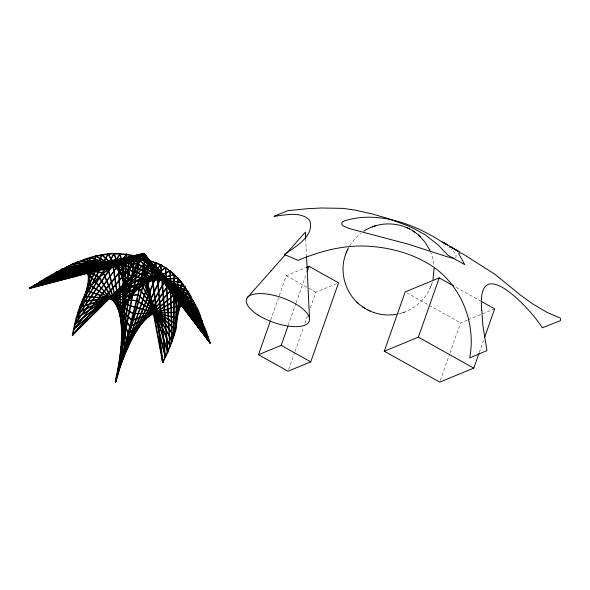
<?xml version="1.0" encoding="UTF-8"?>
<svg xmlns="http://www.w3.org/2000/svg" width="590" height="590" viewBox="0 0 590 590"><rect width="100%" height="100%" fill="white"/><g stroke="black" fill="none" stroke-linecap="round" stroke-linejoin="round"><path stroke-width="0.44" stroke-dasharray="2.95 2.21" d="M432.337 282.123L431.423 284.911M270.714 319.987L278.974 296.534M279.276 295.671L286.312 275.692L305.657 267.727M288.222 325.4L295.863 303.688M296.173 302.818L305.959 275.021M288.658 369.495L294.771 352.127M295.081 351.257L303.644 326.941M304.868 323.46L307.619 315.65M310.37 307.832L315.879 292.197L336.897 283.532M440.324 380.432L449.705 353.801M450.008 352.945L460.598 322.87L467.405 320.068M479.22 352.658L483.763 339.774M430.84 286.423C425.383 300.31 412.639 310.996 398.014 313.976M431.578 284.498L430.508 287.234M429.675 289.107L429.852 288.709M349.678 245.765L354.332 239.415L360.859 233.323M455.723 258.044C457.516 254.688 453.408 251.252 451.254 249.076M468.261 319.714L493.8 309.197M401.48 313.113L403.184 312.538M403.095 312.567L404.88 311.963M456.092 287.315L480.998 301.217M406.768 292.824L428.465 304.934M429.262 305.384L460.598 322.87M286.312 275.692L315.879 292.197M448.85 247.033L449.831 247.859M430.375 251.318L432.603 257.705L433.96 265.353M305.686 238.507L306.52 255.817"/><path stroke-width="0.89" d="M204.442 326.823C204.052 328.763 198.269 305.664 195.438 306.284L140.28 258.022L140.545 257.565L140.516 258.088L67.127 266.982L81.649 269.527M166.52 279.586L165.768 267.587L147.795 281.459M149.764 262.513C140.745 256.834 149.13 262.476 139.653 259.947L29.684 288.429L61.788 269.719L61.677 269.18L83.61 269.217M173.77 288.982L173.578 335.548C176.985 331.351 176.69 321.152 177.31 315.237M173.785 286.246L174.006 274.129L181.691 282.278M177.229 318.165L176.69 318.194L176.373 306.313L173.888 294.543L175.872 295.221M153.164 305.413L172.265 341.182L174.139 335.658L174.316 293.584M174.323 291.762L174.338 289.019M174.345 286.283L174.375 274.343M199.944 316.55C202.422 319.441 193.055 304.226 195.865 306.018M95.034 281.519L91.074 286.356L87.652 271.901M195.865 305.952L193.343 300.826L139.321 260.271C131.718 274.431 125.323 298.592 119.541 315.466L120.065 315.687L150.605 261.023M139.402 260.64L133.008 276.592L119.763 315.775L139.056 257.52L132.787 255.359L126.599 254.113L126.644 257.203M210.188 342.96C203.801 331.086 200.445 312.906 210.173 342.886L163.128 280.25M103.567 262.284L89.864 257.926L89.791 257.454L105.44 262.277M177.325 314.492L176.934 306.291L174.308 294.388M112.085 264.777L45.342 278.583L106.185 262.904M123.959 262.085L123.516 261.849L123.952 262.004L121.968 339.103M103.692 272.956L128.613 333.623M101.797 254.578L89.864 257.38L78.116 261.805L137.677 264.04L137.654 263.516L137.765 263.981M35.105 285.051L35.142 284.955M139.233 288.783L144.344 263.324L163.054 362.415L150.966 263.745M149.676 260.854L144.034 253.494L163.393 276.688M156.505 312.471L175.112 330.076L176.948 291.844M175.591 329.913L175.223 329.957L175.606 329.884L178.202 278.237M177.089 289.122L177.996 278.008M204.413 326.801L203.934 327.022L204.317 327.044M84.237 259.548L101.959 255.123L114.416 253.589L127.565 292.242M142.146 277.447L133.768 313.828L121.26 361.309L120.847 361.176L121.002 354.73M121.068 351.972L121.238 345.556M121.282 343.719L122.971 278.569M123.022 276.74L123.664 261.812M121.776 346.441L121.37 361.183M121.828 344.604L121.901 341.853M139.188 260.751L72.555 264.327L82.43 269.195M45.688 278.502L108.103 263.007M144.248 253.368L144.137 253.906M177.937 278.546L169.802 271.053L169.92 270.574L174.316 274.446L128.967 286.585L129.409 286.865M170.23 270.773L169.817 270.913L170.23 270.891L170.65 283.473M208.233 337.694L207.805 337.797L208.255 337.436L167.154 282.654M149.639 261.746L119.549 315.444L120.08 315.569L119.586 315.532L123.214 304.197M169.677 283.849L125.014 347.554L113.435 266.429M111.348 263.14L131.172 281.644M204.214 327.089L180.872 296.704M101.849 255.094L101.79 254.592L101.989 255.079M82.29 301.49L91.325 286.261M138.031 294.432L138.104 294.963M180.511 303.828L176.816 306.534L176.432 306.284L176.875 306.254M123.561 261.812L123.73 262.292L123.435 261.975M140.811 283.171L140.899 282.75M140.863 283.104L151.814 304.093M176.698 306.254L180.828 302.891M91.45 268.457L56.168 272.101L56.33 272.639L56.316 272.226M56.316 272.602L56.441 272.285M93.183 264.718L84.68 296.527L93.722 264.895M114.814 260.463L142.898 254.231L142.714 254.651L142.809 254.135L200.298 316.151M142.677 254.622L199.892 316.557L184.854 300.531M61.825 269.453L103.951 262.506M96.03 256.244L95.617 255.949L106.399 261.577M141.659 256.031L141.895 255.647L108.449 261.739M207.887 337.834L208.277 337.48M208.049 337.805L207.872 337.524M144.808 255.839L145.074 255.529L34.788 284.955L45.393 278.266L61.537 269.21L141.681 255.492L198.093 310.952L198.019 311.402M130.287 327.251L129.881 327.067L154.587 313.054M129.999 326.764L130.272 327.133L129.984 326.764L153.562 312.995M143.695 253.471L143.348 253.597L202.4 321.432L202.164 321.867L202.422 321.476M177.354 312.199L187.981 291.246L190.784 295.996L190.459 296.401L190.718 295.937M141.172 285.833L123.391 303.931L123.841 303.798L126.533 259.032M132.809 255.396L121.968 309.706L121.54 309.839L155.782 262.447L156.66 269.055M155.966 262.705L136.489 289.734M187.996 291.482C187.679 291.608 184.604 286.386 184.958 286.703M190.777 296.003C192.488 300.177 196.153 305.915 195.482 306.306L185.924 301.225M155.62 310.834L174.345 294.823L173.947 294.425L174.375 294.543M51.065 275.464L50.961 275.486M165.458 267.941L160.701 265.212L150.207 260.935L155.819 262.447L160.959 264.711L170.208 270.788L169.839 271.083L165.377 267.882L165.768 267.889M150.229 261.097L150.391 261.082M144.823 259.961L144.572 260.256L149.58 261.208M161.896 274.999L160.878 264.681L123.391 303.968L126.518 254.423M193.004 301.239C188.984 294.299 185.673 287.64 181.668 282.234M29.832 288.399L29.603 287.898L34.891 284.638L144.712 255.3L149.491 261.2M40.408 281.71L40.334 281.57M129.129 260.905C127.3 260.19 139.365 258.833 142.161 259.563M163.039 276.732L143.23 253.789L144.122 253.331M180.783 296.438L202.134 321.867L202.363 321.395L181.823 296.785M119.328 263.959L35.039 285.191L34.788 284.697M72.872 264.04L61.825 269.696M95.846 255.794L95.787 256.34L106.185 262.108M95.093 281.253L78.566 261.488L72.614 263.833L139.284 260.345M184.596 287.042L184.736 286.534M107.432 298.105L87.46 291.172L88.817 270.308M88.935 268.502L89.178 264.888M89.304 263.081L89.909 257.373L89.872 263.059M87.999 291.062L89.326 271.186M89.51 268.48L89.754 264.866M114.372 253.73L113.936 253.479L114.135 253.914L126.489 254.674L137.927 257.535M180.075 296.003L176.27 324.345L176.698 318.128L180.57 302.405M158.629 278.959L174.205 274.667L174.043 274.203M173.866 274.446L174.249 274.63M144.963 260.013L142.795 274.151M162.125 279.874L210.07 343.122L144.712 257.365L210.158 342.834M163.032 362.54L162.538 362.526L143.997 263.568L144.579 259.777L150.524 261.016M144.528 263.546L144.152 263.531L144.543 263.664M98.265 264.158L80.188 307.169L76.685 318.253L72.725 335.186L144.484 263.767L144.056 263.406L144.535 263.465M153.489 310.51L126.806 340.74L108.472 269.423M139.188 260.736L192.982 301.232M171.004 286.231C171.808 287.964 172.376 289.823 172.251 288.812L179.08 294.668M177.347 312.353L176.808 312.154L187.48 291.239L187.945 291.202L187.65 291.6M119.534 368.013L119.025 368.027L119.652 360.645M119.822 358.816L125.404 297.331M125.567 295.494L128.657 261.54M119.623 367.172L120.795 354.325M121.039 351.566L129.129 262.557M56.22 272.595L56.183 272.093L142.795 254.135L142.515 254.607M86.959 269.247L84.4 259.482L83.839 259.6L86.391 269.313M133.731 313.733L133.377 313.998L90.867 285.951C96.738 277.986 104.334 271.098 113.073 266.26M87.423 291.077L90.845 285.944M95.764 255.89L95.853 256.333M179.95 292.375L181.425 282.212M120.618 253.744L120.227 253.523L121.223 259.003M145.642 283.082L125.574 298.23L125.382 297.869M129.402 286.784L129.062 286.519M160.642 264.881L161.018 264.917M144.823 259.888L138.901 257.262M169.669 282.411L162.634 273.797L164.049 276.179M126.821 254.438L126.481 254.179M150.17 261.068L150.612 261.171M179.618 295.089L175.038 329.847L175.547 329.972M180.297 294.189L181.691 282.367M121.938 309.765L121.4 309.595L132.654 255.396M132.425 255.559L132.979 255.713M139.719 288.584L139.52 288.945M173.622 335.717L174.109 335.422M40.341 281.954L109.275 263.841M114.003 253.501C114.268 254.165 113.877 253.235 114.408 253.567M138.798 257.233L138.532 257.594L139.048 257.587M173.821 289.218L206.345 332.074L205.895 332.428L206.33 332.332M117.263 373.986L134.055 259.821L134.601 259.961L117.683 375.011L115.773 381.988L149.897 262.86M165.864 280.803L206.345 332.067L206.139 332.428M144.653 255.374L144.993 255.381M160.591 264.962L160.996 264.999L160.62 264.748M121.459 309.625L121.968 309.632L121.474 309.455M143.761 253.715L143.252 253.803M206.33 332.082L205.888 332.406L165.429 281.165M128.908 260.419L129.284 260.736M97.402 264.733L81.877 301.497L82.143 301.874M103.899 262.299L84.009 259.276M115.397 261.481L76.508 318.394L142.013 277.713L142.633 274.999M82.217 301.719L82.416 301.697M139.727 259.851L115.765 381.959L115.271 381.782L139.292 259.6L139.837 259.674M144.417 263.774L144.012 263.479M432.964 279.712L434.115 268.251M72.297 334.943C75.439 319.706 78.994 303.82 87.748 290.804L122.27 302.567M79.96 307.316L108.228 253.884L129.365 286.622M162.464 274.026L162.906 273.834L158.909 269.578L168.305 281.954M153.046 310.141L126.349 340.415L126.85 340.452M139.476 288.458L117.358 374.008M139.631 259.932L139.424 259.46M158.452 269.741C160.17 269.77 153.525 264.549 154.587 266.142M177.251 312.368L177.266 312.199M181.86 297.168L184.434 286.703L184.958 286.755M158.194 313.585L177.111 318.416L181.115 302.582M182.399 297.353L184.98 286.88M121.4 309.595L121.909 309.669L121.474 309.536M114.305 253.803L113.863 253.722L127.086 292.493L151.232 280.597M175.068 329.884L171.793 341.042L162.722 362.562L167.958 352.053L172.287 341.263M154.58 266.024L160.03 273.155M82.069 301.343L138.126 294.425L175.532 329.692M143.577 253.892L128.413 257.483M144.712 259.806L144.543 260.256L149.831 262.845M117.683 375.026L119.527 368.094M119.77 367.253L121.157 362.076M115.552 381.996L116.429 377.467M93.906 262.093L95.602 255.979M94.452 262.277L96.148 256.163M113.015 266.378L113.155 266.525M163.998 277.226L158.474 269.94L158.872 269.556L158.474 269.645M158.902 269.63L158.953 269.792M143.938 253.847L143.717 253.516L144.085 253.899M115.271 381.774L148.857 264.438M169.773 270.832L171.786 341.123M140.494 282.971L140.951 282.846M162.892 273.841L166.557 278.502L166.063 278.768M120.522 253.906L116.437 259.969M131.194 281.356L130.862 281.755L159.005 279.852M177.03 317.966L157.441 312.796M345.762 253.951C338.505 273.037 346.175 296.379 363.411 307.361M107.764 254.202L108.118 253.958L107.719 254.15L128.974 287.02L155.17 279.911M108.221 254.061L107.845 253.833L108.243 253.906M141.423 255.913L141.836 255.573L141.482 255.986L165.665 279.808M166.977 281.098L197.702 311.365L198.107 310.959L197.901 311.284M198.093 311.055L181.727 296.94M124.07 301.601L125.478 297.264M126.046 295.531L138.503 257.41M126.813 340.725L126.57 340.467M165.746 267.462L165.325 267.58L165.679 267.941M117.432 373.979L153.186 268.516M147.854 286.017L117.521 375.041M148.437 284.284L153.717 268.723M80.011 307.331L139.565 288.953L139.284 288.54L139.668 288.827M173.615 335.622L174.087 335.386L154.204 308.282M176.196 323.999L176.639 324.028M306.498 267.381L309.02 266.341L338.579 282.846L310.746 361.877L288.045 371.235L258.479 354.73L270.412 320.857M258.479 354.73L281.187 345.379L287.913 326.27M307.183 271.548L309.02 266.341M478.918 353.521L473.777 368.123L439.72 382.15L384.289 351.205L405.168 291.932L439.218 277.897L453.68 285.973M384.289 351.205L418.347 337.178L439.218 277.897M484.67 337.192L494.656 308.843L481.801 301.667M144.572 259.836L144.661 260.308L138.643 257.727M158.599 269.955L158.282 271.606M346.345 252.439L348.447 247.925M345.607 254.364L346.677 251.628M172.206 288.783L154.698 309.138M139.439 259.534L139.594 259.954L136.939 260.065M119.283 368.116L121.407 361.943M122.432 359.376L156.734 273.937M119.866 367.305L157.257 274.173M98.81 261.392L101.628 254.718M99.319 261.65L102.136 254.976M193.284 300.834L193.019 301.188M155.531 262.528L156.188 270.021M107.719 253.973L114.091 253.353L126.577 254.113M128.155 333.579L173.954 294.432M94.621 281.283L110.035 297.803M347.333 250.153L347.51 249.754M168.659 282.05L162.729 273.944M140.516 258.088L140.656 257.653M195.777 305.9L140.663 257.609M40.054 281.482L108.228 263.524M124.534 347.481L125.021 347.54M160.097 278.856L121.134 361.213M121.37 361.272L160.207 279.948M160.996 278.288L161.793 276.629M175.732 300.126L175.857 300.62L175.525 300.163L183.571 300.406M190.43 296.35L190.636 295.878L190.26 296.099L190.636 295.922L137.846 263.516M115.574 265.67L103.464 273.118M144.993 257.292L29.618 287.891L29.714 288.436M29.714 288.399L144.993 257.631L144.602 257.668M102.203 264.327L79.901 306.807M103.479 261.916L108.073 253.833L101.871 254.563M176.823 312.132L177.317 312.125L157.124 312.656M144.521 259.806L144.403 260.079M109.733 297.921L91.229 285.855L90.985 286.349M136.629 300.62L155.834 311.763M152.589 307.22L124.534 347.252L125.051 347.318M164.706 280.899L122.713 354.103L123.229 354.207M165.193 281.194L123.111 354.443L122.691 354.31L123.236 354.266L122.322 336.02M122.927 354.317L122.786 354.361M84.171 259.762L136.076 267.831L136.224 267.314L136.039 267.801L187.613 291.644M95.661 255.905L95.764 256.333M124.424 263.31L29.618 287.891L29.618 288.311L29.537 287.927M108.678 263.088L78.271 312.737L77.843 312.634L107.712 263.568M109.135 261.237L114.158 253.353M110.101 260.765L114.379 253.781M115.957 259.644L120.249 253.538L125.471 298.09M128.568 333.962L154.233 312.022M136.172 267.344L107.483 262.852M111.399 296.423L99.238 276.894C97.276 277.639 104.467 275.058 103.589 273.303M134.255 259.63L34.876 284.646L34.958 285.14M113.892 262.675L76.169 318.01L76.648 318.283L76.324 317.958M61.5 269.232L61.67 269.748L80.8 269.778M153.629 305.745L168.688 284.262M72.872 264.32L84.237 259.799M165.429 267.565L165.96 279.631M121.894 309.839L134.867 291.969M74.775 323.6L126.341 254.275M75.195 323.903L126.503 254.334M138.303 294.476L137.839 294.683L138.385 294.705M155.959 262.904L155.627 262.985M170.252 346.647L169.75 346.618L170.237 346.536L166.623 281.423M141.784 277.256L141.792 277.654L142.043 277.322M172.273 289.174L171.83 288.871L172.273 288.953M162.678 274.099L162.479 273.863M166.469 278.539L166.151 278.487M130.191 258.317L73.676 329.353L143.798 267.912M132.89 255.794L73.831 329.419M122.307 346.957L122.676 354.251L123.214 354.347M50.961 275.663L86.052 269.741M72.74 335.15L72.378 334.855L137.964 258.007M72.791 335.201L138.989 257.683M181.27 282.322L181.425 282.691M166.328 278.687L166.461 278.598M247.188 297.803L271.017 270.913M154.256 308.769L171.838 288.842M156.947 311.675L175.879 300.347M270.463 271.533L285.597 254.46M286.688 253.221L305.377 232.128L305.686 238.507M109.865 296.807L94.953 281.445M176.181 323.984L176.624 324.19L176.122 324.094M172.28 340.968L171.867 341.3L156.593 312.988M169.883 270.589L127.41 292.234M89.71 257.52L90.1 257.439M95.034 281.592L99.238 276.894L98.862 277.3L84.894 270.412M128.745 260.61L129.284 260.647M137.942 294.911L138.178 294.513L137.927 294.904L154.506 310.591M142.411 284.542L161.041 265.131M129.24 287.057L129.011 286.593L128.9 286.961M72.297 334.995L72.71 335.12L72.386 334.847L144.299 263.538M209.671 343.115L210.106 342.812M131.769 320.06L132.086 320.363L131.754 320.068L154.145 313.054M131.924 320.613L176.712 306.579M190.327 295.937L182.295 301.822M125.272 297.788L145.354 282.588M108.125 269.32L108.199 269.46M122.698 354.17L123.207 354.31L122.735 354.236M184.891 286.585L184.677 287.057L134.387 272.086L105.278 262.83M94.673 281.216L95.078 281.231M119.033 367.946L119.512 367.99L119.099 367.939M98.862 277.3L99.194 276.843M141.497 255.529L141.63 255.492M125.508 285.862L143.09 272.263L167.944 351.92L162.257 279.579M161.697 279.631L167.42 351.957L167.944 351.824M167.929 351.928L167.774 351.839M132.691 255.89L132.846 255.522L132.61 255.898M143.318 253.42L143.658 253.442M136.578 301.158L136.843 300.856L109.283 298.732M75.173 324.006L124.047 286.969M146.069 282.05L165.429 267.44M141.718 277.293L141.969 277.654M143.96 253.383L144.034 253.892M181.971 302.759L183.431 301.689M184.899 300.612L190.74 296.335M115.33 381.767L115.765 381.877M131.194 281.496L130.803 281.342L130.987 281.784M127.425 292.559L127.012 292.397M103.501 273.096L103.604 273.229M143.422 267.727L143.908 267.69M143.385 267.764L165.185 357.304M142.714 272.263L151.505 301.011M72.327 334.913L72.85 335.046M141.725 277.219L76.265 317.921L76.597 318.334L76.221 318.04M75.284 323.807L74.923 323.755M363.897 231.169C380.609 219.967 404.563 221.943 419.202 235.72M163.459 279.933L132.543 276.319L132.898 276.452L110.404 263.796M61.795 269.387L72.607 263.841L72.784 264.364M140.597 282.757L151.859 302.987M177.922 277.979L177.789 278.443L181.668 282.551L166.963 280.936M156.704 311.159L175.562 300.148M165.547 357.156L143.746 267.506L73.566 329.264M158.592 269.991L154.779 266.783M174.102 335.562L173.711 335.769L139.469 288.849M83.522 269.276L66.928 266.599L140.597 257.601M175.518 330.002L175.156 330.112M152.869 279.771L170.119 271.105M162.56 274.173L158.518 269.991M111.281 298.923L133.738 313.851M204.059 326.764L167.435 281.622M113.826 265.891L115.308 265.175M74.768 323.659L75.277 323.799M140.619 282.662L77.91 312.331L78.101 312.833M78.145 312.848L107.026 299.189M108.678 298.407L140.855 283.185M40.268 281.968L126.408 261.584M61.596 269.202L61.581 269.733M171.845 341.138L172.287 341.123M173.696 335.445L173.821 335.459M134.306 260.146L129.977 261.274M87.674 291.298L87.858 290.855M200.194 316.093L182.177 296.836M125.53 298.201L125.146 298.031M173.91 294.675L177.184 296.571M175.791 300.671L179.146 300.819M372.305 226.899L375.705 225.749M155.31 312.715L133.303 313.762L177.059 312.538M126.666 340.673L126.673 340.777M156.734 312.243L176.558 306.033M50.851 275.626L105.256 262.919M169.957 346.625L169.964 346.544M176.742 318.128L176.904 318.475M187.804 291.165L136.246 267.292M121.282 361.242L121.12 361.065M111.761 262.594L144.565 253.98L151.047 262.026M111.038 263.376L144.639 254.541L144.616 253.995L144.55 254.511M126.194 262.845L135.051 260.551M136.828 260.094L139.483 259.401M110.588 261.79L112.351 261.348M114.991 260.677L116.754 260.234M118.509 259.792L120.272 259.349M122.034 258.899L125.552 258.014M127.315 257.565L144.041 253.346M110.743 262.344L113.383 261.672M116.023 261.009L141.556 254.563M121.105 263.516L128.2 261.724M40.179 281.445L129.011 260.419M197.746 311.373L184.759 300.273M103.331 262.786L50.947 275.405M107.786 261.739L143.407 253.376M110.603 261.665L113.273 261.038M115.05 260.618L116.835 260.205M118.62 259.784L120.397 259.364M122.182 258.944L123.959 258.531M132.625 276.622L165.156 280.715M113.722 263.848L45.644 278.414M113.877 264.401L119.269 263.265M104.01 262.712L56.293 272.654L78.913 270.323M110.308 261.399L113.015 260.839M144.801 257.233L144.55 257.542M93.109 267.971L51.057 275.353M94.909 267.668L112.019 264.777M113.826 264.475L117.425 263.863M87.851 269.438L96.856 267.919M98.655 267.609L104.961 266.547M106.76 266.245L112.166 265.33M113.966 265.028L115.773 264.718M396.369 314.315C384.636 316.38 372.15 313.592 362.422 306.712M156.556 273.657L165.06 357.304M82.194 301.874L107.469 298.754M109.275 298.533L130.936 295.856M132.743 295.634L138.156 294.963M108.191 269.254L93.655 269.232M72.732 263.87L83.544 269.114M93.257 268.273L95.971 267.993M98.685 267.713L105.02 267.056M106.827 266.872L110.448 266.496M80.719 270.132L85.248 269.667M87.962 269.387L94.289 268.73M96.104 268.546L104.246 267.705M119.586 315.444L120.065 315.598M190.614 295.922L190.349 296.335L137.544 264.003M130.906 281.224L177.87 277.979M161.712 279.66L164.426 279.476M166.233 279.35L177.974 278.539M84.009 259.762L84.053 259.268L84.4 259.482M84.577 296.232L84.967 296.342M85.432 269.217L91.826 269.224M87.187 269.785L99.061 269.807M100.883 269.807L108.213 269.822M67.319 266.687L67.231 266.422M137.713 263.472L78.396 261.414L78.367 261.945L78.632 261.577M185.319 300.465L193.181 300.745M185.26 301.033L193.122 301.32M67.105 266.975L67.002 266.732M132.654 276.754L108.59 263.435M131.681 320.562L111.886 299.75M84.554 296.099L136.821 300.664M136.511 301.143L136.821 300.812L136.371 300.87L155.598 312.28M144.358 254.467L144.447 254.01L149.462 260.95M142.64 272.477L74.93 323.881M184.81 286.563L166.284 281.002M84.695 296.534L107.461 298.57M454.064 258.346L447.567 256.871L407.941 244.098L349.398 228.588L343.343 226.081L341.853 224.473L341.839 222.931A13.341 5.531 7.4 0 1 344.464 220.881C378.964 210.07 416.606 224.716 445.347 244.157M117.366 375.07L117.454 375.026M167.066 280.375L181.499 282.131M128.155 333.918L103.228 273.214M169.75 346.618L166.063 281.467M67.076 266.429L67.024 266.776M88.065 270.072L103.493 272.779M87.999 270.64L92.542 271.437M94.356 271.761L103.427 273.347M134.535 271.636L163.637 280.213M202.355 321.425L201.913 321.727L203.911 327M155.664 312.331L135.154 306.97L135.265 307.346L123.996 303.157M156.416 313.12L135.029 307.53L123.782 303.71M198.093 310.974L197.739 311.35M120.124 253.648L120.05 253.789M201.979 321.816L167.236 281.585M107.151 262.823L134.601 271.614M109.157 298.695L122.086 303.113M169.891 346.662L152.935 305.406M107.992 269.659L120.567 318.416M408.708 228.588L409.283 228.861M367.902 310.001L368.477 310.281M407.211 227.873L407.609 228.065M369.576 310.797L369.974 310.996M85.181 269.918L99.135 276.791M98.737 277.167L129.866 327.162M177.465 296.069L181.432 298.179M184.611 299.875L195.74 305.797M72.85 263.841L72.88 264.062M418.347 337.178L473.777 368.123M281.187 345.379L310.746 361.877M458.585 251.51L450.074 246.509L456.572 250.352M457.486 250.89L459.669 252.151M157.427 312.693L176.491 323.822M158.776 314.138L176.255 324.338M442.544 241.93L458.895 251.62M78.359 261.931L78.426 261.488M445.007 243.464L447.39 244.909L443.761 242.579M201.95 321.771C198.911 317.014 200.445 315.488 199.818 316.439M155.613 262.911L155.93 262.697L155.472 262.697M446.446 244.312L447.39 244.909M412.38 230.594L413.221 231.147M413.774 231.509L414.763 232.15M363.964 307.722L364.804 308.268M144.55 255.706L162.479 278.989M134.601 259.873L134.085 259.925M112.963 266.584L122.159 331.049M172.523 289.793L178.718 295.096M180.002 296.202L181.432 297.426M79.68 307.036L139.388 288.414L153.127 306.815M102.1 254.659L109.371 261.318M101.65 254.991L108.936 261.695M110.92 263.509L130.737 281.688M418.583 235.152L424.881 241.915L430.029 250.521M419.674 236.155L420.346 236.774M356.839 302.087L357.511 302.707M357.983 303.142L358.602 303.71M184.456 286.888L181.16 282.404M40.172 281.865L40.054 281.681M94.747 281.327L78.138 261.857M77.806 312.516L78.197 312.722L77.762 312.553M111.097 298.105L132.049 320.171M205.873 332.384L168.961 283.761M169.219 283.864L170.473 285.199M177.974 293.201L179.227 294.528M181.727 297.198L182.981 298.533M72.518 264.291L72.577 264.136M162.523 362.4L150.288 262.897M167.132 279.181L169.478 281.998M167.265 280.243L168.445 281.651M177.848 292.92L179.611 295.03M150.826 262.262L152.559 264.379M154.292 266.488L157.759 270.721M167 281.998L203.956 327.096L176.506 292.057M155.037 267.078L157.316 269.969M154.027 266.724L162.575 277.558M176.956 291.703L179.758 295.28M165.075 277.507L166.1 278.834M152.847 265.552L160.126 274.992M161.24 276.445L162.361 277.897M164.603 280.803L208.248 337.428M163.6 280.434L207.805 337.797L165.06 280.81M171.063 285.59L172.169 287.035M154.654 266.938L156.844 269.859M159.035 272.779L160.679 274.969M149.853 262.587L152.065 265.537M153.171 267.005L155.937 270.685M157.043 272.16L161.468 278.045M149.41 262.948L151.07 265.153M152.729 267.358L154.941 270.308M156.601 272.514L160.473 277.669M141.593 277.462L143.672 282.647M112.366 297.98L130.368 326.875M167.449 279.94L168.342 281.378M154.853 309.757L156.158 312.176M169.19 283.812L170.171 285.811M170.503 286.482L171.808 289.152M142.124 277.344L170.245 346.463M144.358 284.328L151.903 302.877M50.681 275.39L50.77 275.419M172.841 291.925L173.622 294.019M152.036 302.707L167.442 352.031M125.7 297.913L121.429 260.773M87.084 271.968L90.801 286.135M121.031 320.193L126.312 340.607M122.418 332.871L124.497 347.414M157.117 273.598L165.554 357.186M160.539 264.976L161.262 274.136M161.402 275.965L161.549 277.794M118.73 264.903L122.041 330.548M118.162 264.895L121.887 338.749M122.071 342.392L122.211 345.128M306.564 256.724L309.544 318.674M170.731 286.172L172.346 341.138M481.794 310.355L482.922 325.783L486.957 350.637L469.699 357.916C476.705 321.668 459.581 281.076 426.946 262.963C409.416 252.727 389.105 247.594 368.927 246.244C344.435 244.636 320.481 250.979 298.083 260.382L284.188 254.445C294.875 247.476 315.289 235.602 309.595 220.151C300.31 211.006 285.619 215.129 274.107 216.287L287.396 210.814L292.507 210.217L306.483 208.764L321.521 207.997L342.82 208.366L354.31 209.981L372.578 214.03L388.132 218.566L405.876 225.07L413.789 228.507L425.279 234.85L438.09 244.894L447.899 255.227L464.765 264.637L458.806 253.936L459.042 252.977L459.957 252.8L462.663 253.803L494.464 273.944L520.358 294.956L532.121 303.555L547.048 312.398L560.412 318.113L560.5 320.599L542.372 327.782C530.572 308.74 475.916 250.094 481.794 310.355M134.911 307.294L135.368 307.346L134.874 307.279M134.291 271.887L134.299 271.828M128.886 260.529L129.011 260.913L128.893 260.485M128.141 333.623L128.539 333.733L128.148 333.66M120.884 360.984L120.898 360.977M171.86 341.005L172.251 341.101L171.882 340.998M123.347 303.658L123.753 303.776L123.362 303.658M258.265 315.119A33.261 13.046 19.4 0 0 309.249 321.27A33.261 13.046 19.4 0 0 266.23 293.96A33.261 13.046 19.4 0 0 258.265 315.119"/></g></svg>
